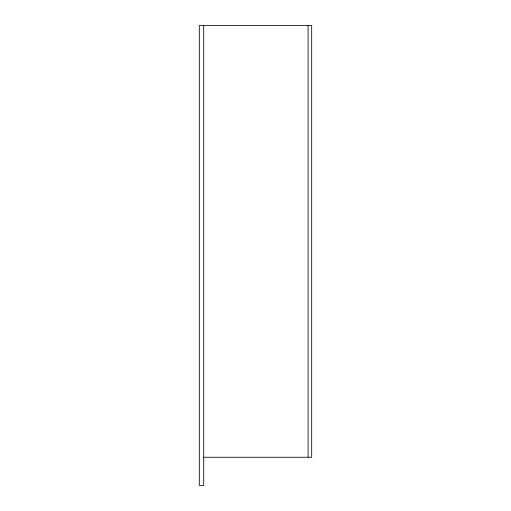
<?xml version="1.0" encoding="UTF-8"?>
<svg xmlns="http://www.w3.org/2000/svg" width="511" height="511" viewBox="0 0 511 511"><rect width="100%" height="100%" fill="white"/><g stroke="black" fill="none" stroke-linecap="round" stroke-linejoin="round"><path stroke-width="0.77" d="M203.71 457.256L311.691 457.256L311.691 25.55L199.309 25.55L199.309 485.45L203.71 485.45L203.71 25.55M308.088 25.55L308.088 457.256"/></g></svg>
